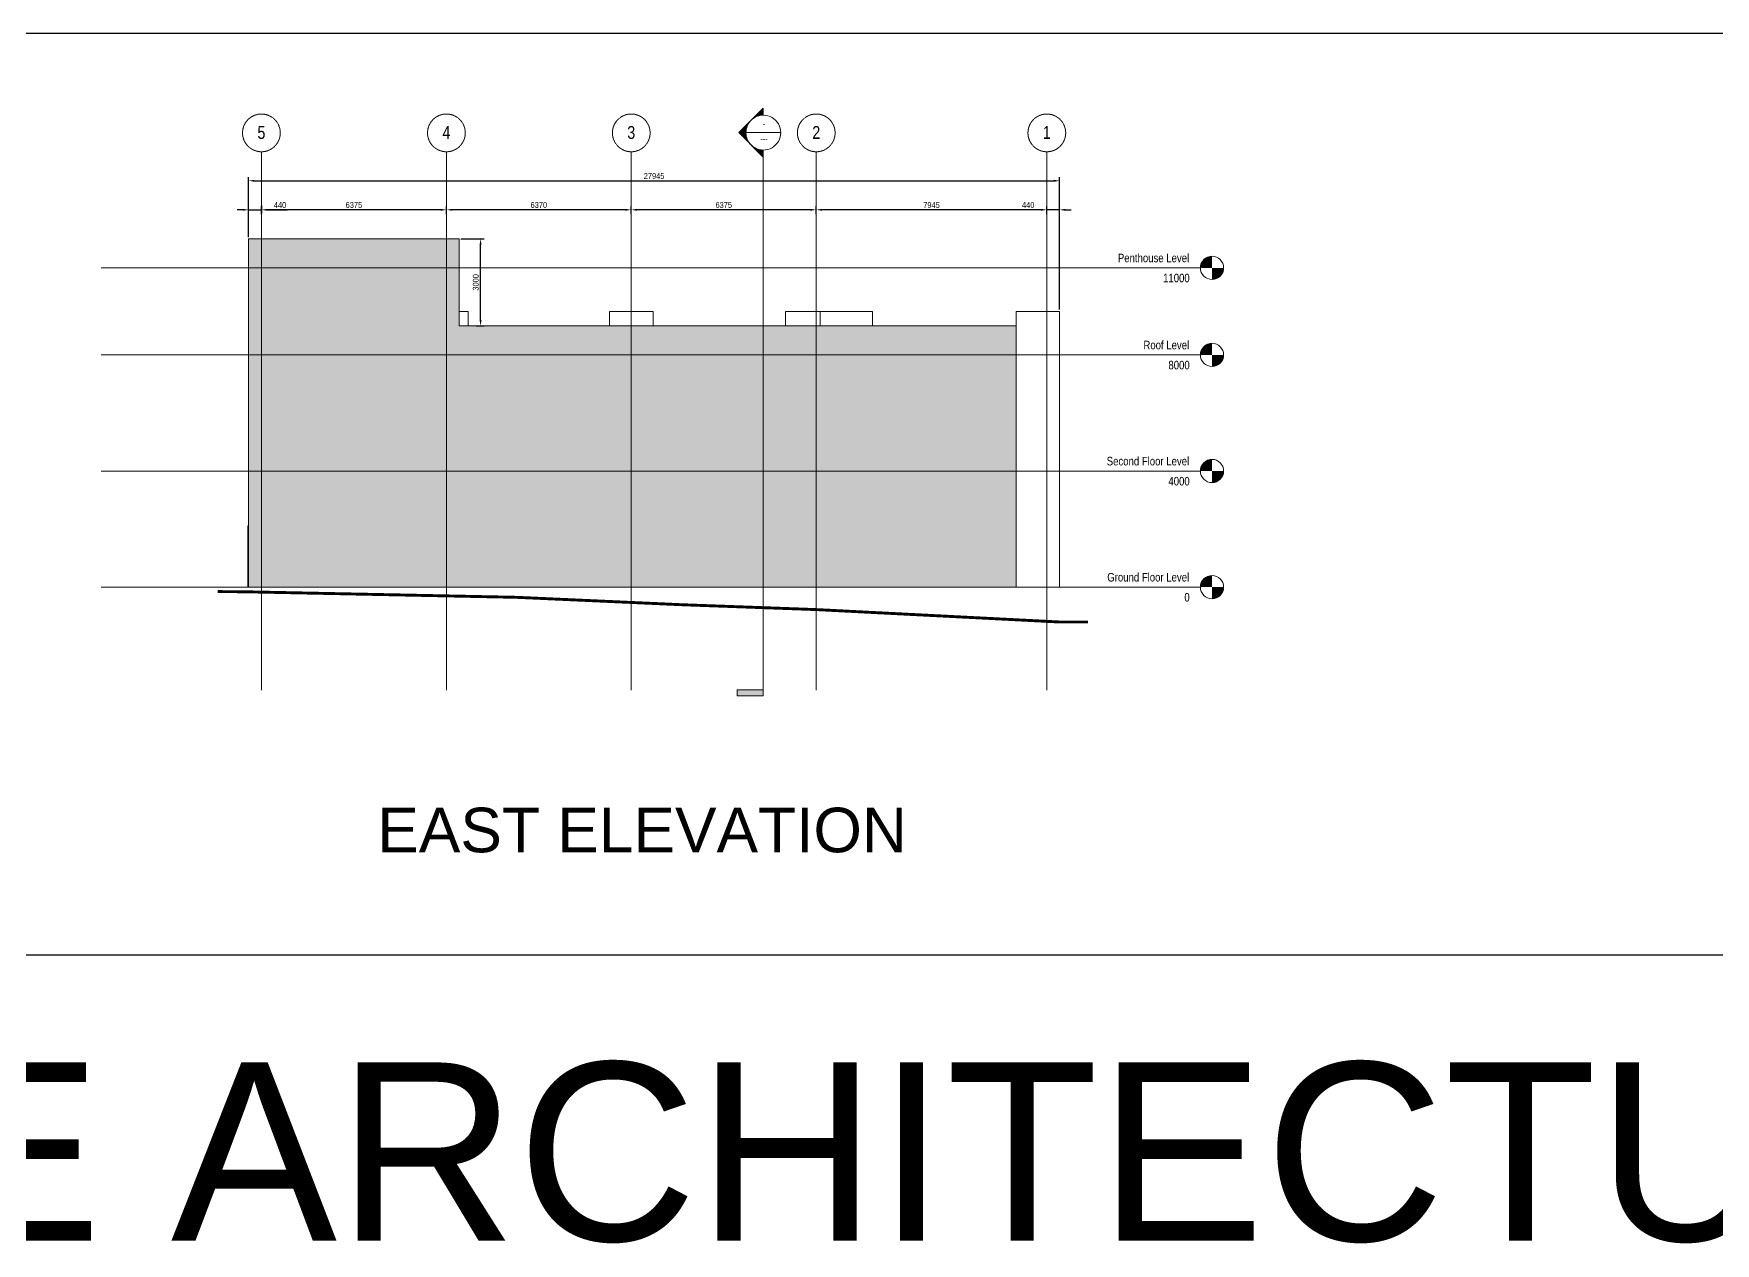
# Model space of a CAD drawing. Header units: millimetres. Extents: x -31954 to 493870, y 99509 to 604061.
# Drawn here: x 167241 to 225193, y 99509 to 141187 of the extents above; entities that cross this region are included whole.
import ezdxf

# ---------------------------------------------------------------- set-up
doc = ezdxf.new("R2010")
doc.units = ezdxf.units.MM
doc.header["$LTSCALE"] = 10
doc.header["$PDMODE"] = 3
doc.header["$PDSIZE"] = 25
doc.linetypes.add('Center', pattern=[2, 1.25, -0.25, 0.25, -0.25])
for name, color, linetype, lineweight in [('A-ANNOTATIONS', 1, 'Continuous', 9), ('A-DOOR', 1, 'Continuous', 18), ('A-FLOR-LEVL', 6, 'Continuous', 9), ('A-HATCH', 9, 'Continuous', 0), ('A-WALL', 2, 'Continuous', 18), ('C-TOPO', 2, 'Continuous', 9), ('S-GRID', 6, 'Center', 9)]:
    doc.layers.add(name, color=color, linetype=linetype, lineweight=lineweight)
doc.styles.add('Dimension Text', font='arial.ttf', dxfattribs={"width": 0.8})
doc.styles.add('Revit_Arial', font='arial.ttf')
doc.styles.get("Standard").update_dxf_attribs({"font": 'arial.ttf', "width": 0.8})
doc.dimstyles.new('DIM 100', dxfattribs={"dimscale": 100, "dimtxt": 2, "dimasz": 2, "dimexe": 1.25, "dimexo": 0.625, "dimtad": 1, "dimdec": 0, "dimdsep": 46, "dimtxsty": 'Dimension Text', "dimcen": 2.5, "dimadec": 0, "dimazin": 0, "dimtfac": 1, "dimtdec": 0, "dimtmove": 0, "dimatfit": 3, "dimfxl": 1, "dimarcsym": 0})

# ---------------------------------------------------------------- blocks, each defined once
blk = doc.blocks.new('M_Single-Flush - 0915 x 2032mm-435924-North Elevation')
at = {"layer": 'A-DOOR'}
for p, q in [((-9540.781038619753, 0), (-9540.781038619753, 2108)), ((-9540.781038619753, 2108), (-9515.781038619758, 2108)), ((-9515.781038619758, 0), (-9540.781038619753, 0))]:
    blk.add_line(p, q, dxfattribs=at)
blk = doc.blocks.new('Level - M_Level Head - Circle-11120-North Elevation')
at = {"layer": 'A-FLOR-LEVL'}
h = blk.add_hatch(color=256, dxfattribs=at)
edge = h.paths.add_edge_path(flags=0)
edge.add_line((23681.41393072434, 1.2882e-12), (23281.41393072434, 1.2882e-12))
edge.add_arc((23681.41393072434, -8.65e-14), 399.9999999999994, 90.00000000000028, 180.0000000000003, ccw=False)
edge.add_line((23681.41393072434, 399.9999999999997), (23681.41393072434, 1.307398633798584e-12))
h = blk.add_hatch(color=256, dxfattribs=at)
edge = h.paths.add_edge_path(flags=0)
edge.add_line((23681.41393072434, -399.9999999999997), (23681.41393072434, -2.614797267597169e-12))
edge.add_line((23681.41393072434, -2.5908e-12), (24081.41393072434, -2.5908e-12))
edge.add_arc((23681.41393072434, -1.586e-13), 399.9999999999991, 269.99999999999994, 359.9999999999998, ccw=False)
blk.add_circle((23681.41393072434, 0), 400, dxfattribs=at)
blk = doc.blocks.new('Grid - M_Grid Head - Circle-10837-North Elevation')
at = {"layer": 'S-GRID'}
blk.add_circle((17989.21896137957, 15649.9999999999), 650, dxfattribs=at)
blk = doc.blocks.new('*D297')
at = {"layer": 'A-ANNOTATIONS', "lineweight": -2, "transparency": 16777216}
for p, q in [((174449.8494861792, 135117.4977183568), (174249.8494861792, 135117.4977183568)), ((174649.8494861792, 134180.4731462495), (174649.8494861792, 135242.4977183568)), ((174649.8494861792, 135117.4977183568), (175089.8494861784, 135117.4977183568)), ((175089.8494861784, 135267.1297414798), (175089.8494861784, 134992.4977183568)), ((175289.8494861784, 135117.4977183568), (175974.2492133271, 135117.4977183568))]:
    blk.add_line(p, q, dxfattribs=at)
at = {"layer": 'A-ANNOTATIONS', "transparency": 16777216}
for points in [[(174449.8494861792, 135150.8310516901), (174449.8494861792, 135084.1643850234), (174649.8494861792, 135117.4977183568)], [(175289.8494861784, 135150.8310516901), (175289.8494861784, 135084.1643850234), (175089.8494861784, 135117.4977183568)]]:
    blk.add_solid(points, dxfattribs=at)
at = {"layer": 'Defpoints', "color": 0, "transparency": 16777216}
for p in [(175089.8494861784, 135329.6297414798), (175089.8494861784, 135117.4977183568), (174649.8494861792, 134117.9731462495)]:
    blk.add_point(p, dxfattribs=at)
at = {"layer": 'A-ANNOTATIONS', "transparency": 16777216, "insert": (175732.0493497527, 135282.1123159011), "char_height": 200, "attachment_point": 5, "style": 'Dimension Text'}
blk.add_mtext('440', dxfattribs=at)
blk = doc.blocks.new('*D298')
at = {"layer": 'A-ANNOTATIONS', "lineweight": -2, "transparency": 16777216}
for p, q in [((175089.8494861784, 134967.8656952337), (175089.8494861784, 135242.4977183568)), ((181264.8494861784, 135117.4977183568), (175289.8494861784, 135117.4977183568)), ((181464.8494861784, 134967.8656952337), (181464.8494861784, 135242.4977183568))]:
    blk.add_line(p, q, dxfattribs=at)
at = {"layer": 'A-ANNOTATIONS', "transparency": 16777216}
for points in [[(175289.8494861784, 135150.8310516901), (175289.8494861784, 135084.1643850234), (175089.8494861784, 135117.4977183568)], [(181264.8494861784, 135150.8310516901), (181264.8494861784, 135084.1643850234), (181464.8494861784, 135117.4977183568)]]:
    blk.add_solid(points, dxfattribs=at)
at = {"layer": 'Defpoints', "color": 0, "transparency": 16777216}
for p in [(175089.8494861784, 135117.4977183568), (175089.8494861784, 134905.3656952337), (181464.8494861784, 134905.3656952337)]:
    blk.add_point(p, dxfattribs=at)
at = {"layer": 'A-ANNOTATIONS', "transparency": 16777216, "insert": (178277.3494861784, 135282.1805287251), "char_height": 200, "attachment_point": 5, "style": 'Dimension Text'}
blk.add_mtext('6375', dxfattribs=at)
blk = doc.blocks.new('*D299')
at = {"layer": 'A-ANNOTATIONS', "lineweight": -2, "transparency": 16777216}
for p, q in [((181464.8494861784, 134967.8656952337), (181464.8494861784, 135242.4977183568)), ((187634.8494861784, 135117.4977183568), (181664.8494861784, 135117.4977183568)), ((187834.8494861784, 134967.8656952337), (187834.8494861784, 135242.4977183568))]:
    blk.add_line(p, q, dxfattribs=at)
at = {"layer": 'A-ANNOTATIONS', "transparency": 16777216}
for points in [[(181664.8494861784, 135150.8310516901), (181664.8494861784, 135084.1643850234), (181464.8494861784, 135117.4977183568)], [(187634.8494861784, 135150.8310516901), (187634.8494861784, 135084.1643850234), (187834.8494861784, 135117.4977183568)]]:
    blk.add_solid(points, dxfattribs=at)
at = {"layer": 'Defpoints', "color": 0, "transparency": 16777216}
for p in [(181464.8494861784, 135117.4977183568), (181464.8494861784, 134905.3656952337), (187834.8494861784, 134905.3656952337)]:
    blk.add_point(p, dxfattribs=at)
at = {"layer": 'A-ANNOTATIONS', "transparency": 16777216, "insert": (184649.8494861784, 135282.1805287251), "char_height": 200, "attachment_point": 5, "style": 'Dimension Text'}
blk.add_mtext('6370', dxfattribs=at)
blk = doc.blocks.new('*D300')
at = {"layer": 'A-ANNOTATIONS', "lineweight": -2, "transparency": 16777216}
for p, q in [((187834.8494861784, 134967.8656952337), (187834.8494861784, 135242.4977183568)), ((194009.8494861784, 135117.4977183568), (188034.8494861784, 135117.4977183568)), ((194209.8494861784, 134967.8656952337), (194209.8494861784, 135242.4977183568))]:
    blk.add_line(p, q, dxfattribs=at)
at = {"layer": 'A-ANNOTATIONS', "transparency": 16777216}
for points in [[(188034.8494861784, 135150.8310516901), (188034.8494861784, 135084.1643850234), (187834.8494861784, 135117.4977183568)], [(194009.8494861784, 135150.8310516901), (194009.8494861784, 135084.1643850234), (194209.8494861784, 135117.4977183568)]]:
    blk.add_solid(points, dxfattribs=at)
at = {"layer": 'Defpoints', "color": 0, "transparency": 16777216}
for p in [(187834.8494861784, 135117.4977183568), (187834.8494861784, 134905.3656952337), (194209.8494861784, 134905.3656952337)]:
    blk.add_point(p, dxfattribs=at)
at = {"layer": 'A-ANNOTATIONS', "transparency": 16777216, "insert": (191022.3494861784, 135282.1805287251), "char_height": 200, "attachment_point": 5, "style": 'Dimension Text'}
blk.add_mtext('6375', dxfattribs=at)
blk = doc.blocks.new('*D301')
at = {"layer": 'A-ANNOTATIONS', "lineweight": -2, "transparency": 16777216}
for p, q in [((194209.8494861784, 134967.8656952337), (194209.8494861784, 135242.4977183568)), ((201954.8494861788, 135117.4977183568), (194409.8494861784, 135117.4977183568)), ((202154.8494861788, 134967.8656952337), (202154.8494861788, 135242.4977183568))]:
    blk.add_line(p, q, dxfattribs=at)
at = {"layer": 'A-ANNOTATIONS', "transparency": 16777216}
for points in [[(194409.8494861784, 135150.8310516901), (194409.8494861784, 135084.1643850234), (194209.8494861784, 135117.4977183568)], [(201954.8494861788, 135150.8310516901), (201954.8494861788, 135084.1643850234), (202154.8494861788, 135117.4977183568)]]:
    blk.add_solid(points, dxfattribs=at)
at = {"layer": 'Defpoints', "color": 0, "transparency": 16777216}
for p in [(194209.8494861784, 135117.4977183568), (194209.8494861784, 134905.3656952337), (202154.8494861788, 134905.3656952337)]:
    blk.add_point(p, dxfattribs=at)
at = {"layer": 'A-ANNOTATIONS', "transparency": 16777216, "insert": (198182.3494861786, 135282.1123159011), "char_height": 200, "attachment_point": 5, "style": 'Dimension Text'}
blk.add_mtext('7945', dxfattribs=at)
blk = doc.blocks.new('*D302')
at = {"layer": 'A-ANNOTATIONS', "lineweight": -2, "transparency": 16777216}
for p, q in [((201954.8494861788, 135117.4977183568), (201270.4497590301, 135117.4977183568)), ((202154.8494861788, 134967.8656952337), (202154.8494861788, 135242.4977183568)), ((202594.8494861791, 135117.4977183568), (202154.8494861788, 135117.4977183568)), ((202594.8494861791, 131680.4731462495), (202594.8494861791, 135242.4977183568)), ((202794.8494861791, 135117.4977183568), (202994.8494861791, 135117.4977183568))]:
    blk.add_line(p, q, dxfattribs=at)
at = {"layer": 'A-ANNOTATIONS', "transparency": 16777216}
for points in [[(201954.8494861788, 135150.8310516901), (201954.8494861788, 135084.1643850234), (202154.8494861788, 135117.4977183568)], [(202794.8494861791, 135150.8310516901), (202794.8494861791, 135084.1643850234), (202594.8494861791, 135117.4977183568)]]:
    blk.add_solid(points, dxfattribs=at)
at = {"layer": 'Defpoints', "color": 0, "transparency": 16777216}
for p in [(202154.8494861788, 135117.4977183568), (202154.8494861788, 134905.3656952337), (202594.8494861791, 131617.9731462495)]:
    blk.add_point(p, dxfattribs=at)
at = {"layer": 'A-ANNOTATIONS', "transparency": 16777216, "insert": (201512.6496226044, 135282.1123159011), "char_height": 200, "attachment_point": 5, "style": 'Dimension Text'}
blk.add_mtext('440', dxfattribs=at)
blk = doc.blocks.new('*D303')
at = {"layer": 'A-ANNOTATIONS', "lineweight": -2, "transparency": 16777216}
for p, q in [((174649.8494861792, 134180.4731462495), (174649.8494861792, 136242.4977183568)), ((202594.8494861791, 131680.4731462495), (202594.8494861791, 136242.4977183568)), ((174849.8494861792, 136117.4977183568), (202394.8494861791, 136117.4977183568))]:
    blk.add_line(p, q, dxfattribs=at)
at = {"layer": 'A-ANNOTATIONS', "transparency": 16777216}
for points in [[(174849.8494861792, 136150.8310516901), (174849.8494861792, 136084.1643850234), (174649.8494861792, 136117.4977183568)], [(202394.8494861791, 136150.8310516901), (202394.8494861791, 136084.1643850234), (202594.8494861791, 136117.4977183568)]]:
    blk.add_solid(points, dxfattribs=at)
at = {"layer": 'Defpoints', "color": 0, "transparency": 16777216}
for p in [(202594.8494861791, 136117.4977183568), (174649.8494861792, 134117.9731462495), (202594.8494861791, 131617.9731462495)]:
    blk.add_point(p, dxfattribs=at)
at = {"layer": 'A-ANNOTATIONS', "transparency": 16777216, "insert": (188622.3494861791, 136282.1123159011), "char_height": 200, "attachment_point": 5, "style": 'Dimension Text'}
blk.add_mtext('27945', dxfattribs=at)
blk = doc.blocks.new('*D304')
at = {"layer": 'A-ANNOTATIONS', "lineweight": -2, "transparency": 16777216}
for p, q in [((181967.3494861793, 134117.9731462495), (182766.9401215822, 134117.9731462495)), ((182641.9401215822, 131317.9731462495), (182641.9401215822, 133917.9731462495)), ((182492.3080984593, 131117.9731462495), (182766.9401215822, 131117.9731462495))]:
    blk.add_line(p, q, dxfattribs=at)
at = {"layer": 'A-ANNOTATIONS', "transparency": 16777216}
for points in [[(182608.6067882489, 133917.9731462495), (182675.2734549156, 133917.9731462495), (182641.9401215822, 134117.9731462495)], [(182608.6067882489, 131317.9731462495), (182675.2734549156, 131317.9731462495), (182641.9401215822, 131117.9731462495)]]:
    blk.add_solid(points, dxfattribs=at)
at = {"layer": 'Defpoints', "color": 0, "transparency": 16777216}
for p in [(181904.8494861793, 134117.9731462495), (182641.9401215822, 134117.9731462495), (182429.8080984593, 131117.9731462495)]:
    blk.add_point(p, dxfattribs=at)
at = {"layer": 'A-ANNOTATIONS', "transparency": 16777216, "insert": (182477.2573112139, 132617.9731462495), "char_height": 200, "attachment_point": 5, "rotation": 90, "style": 'Dimension Text'}
blk.add_mtext('3000', dxfattribs=at)
blk = doc.blocks.new('Section - M_Section Tail - Filled-14299-North Elevation')
at = {"layer": 'A-ANNOTATIONS'}
blk.add_hatch(color=256, dxfattribs=at).paths.add_polyline_path([(7320.199064748357, -3540.0697398626), (8220.199064748356, -3540.069739862608), (8220.199064748354, -3740.069739862608), (7320.199064748354, -3740.0697398626)], flags=0)
at = {"layer": 'A-ANNOTATIONS', "lineweight": 18}
for p, q in [((7320.199064748357, -3540.0697398626), (7320.199064748354, -3740.0697398626)), ((8220.199064748356, -3540.069739862608), (7320.199064748357, -3540.0697398626)), ((7320.199064748354, -3740.0697398626), (8220.199064748354, -3740.069739862608)), ((8220.199064748354, -3740.069739862608), (8220.199064748356, -3540.069739862608))]:
    blk.add_line(p, q, dxfattribs=at)
blk = doc.blocks.new('Section - M_Section Head - Filled-1732-North Elevation')
at = {"layer": 'A-ANNOTATIONS'}
h = blk.add_hatch(color=256, dxfattribs=at)
edge = h.paths.add_edge_path(flags=0)
edge.add_line((8220.199064748353, 16507.08977795799), (7795.93499603643, 16082.82570924607))
edge.add_arc((8220.19906474836, 15658.56164053414), 599.9999999999985, 90.00000000000051, 135.0000000000004, ccw=False)
edge.add_line((8220.199064748354, 16258.56164053414), (8220.199064748353, 16507.08977795799))
h = blk.add_hatch(color=256, dxfattribs=at)
edge = h.paths.add_edge_path(flags=0)
edge.add_line((7371.670927324508, 15658.56164053414), (7620.199064748361, 15658.56164053414))
edge.add_arc((8220.19906474836, 15658.56164053414), 600.0000000000002, 135.0000000000009, 180.0000000000004, ccw=False)
edge.add_line((7795.934996036428, 16082.82570924607), (7371.670927324508, 15658.56164053414))
h = blk.add_hatch(color=256, dxfattribs=at)
edge = h.paths.add_edge_path(flags=0)
edge.add_line((7371.670927324508, 15658.56164053414), (7795.93499603643, 15234.29757182221))
edge.add_arc((8220.19906474836, 15658.56164053414), 599.9999999999992, 180, 224.9999999999996, ccw=False)
edge.add_line((7620.199064748361, 15658.56164053414), (7371.670927324508, 15658.56164053414))
h = blk.add_hatch(color=256, dxfattribs=at)
edge = h.paths.add_edge_path(flags=0)
edge.add_line((8220.199064748356, 14810.03350311029), (8220.199064748356, 15058.56164053414))
edge.add_arc((8220.19906474836, 15658.56164053414), 599.999999999999, 225, 269.99999999999966, ccw=False)
edge.add_line((7795.934996036432, 15234.29757182221), (8220.199064748356, 14810.03350311029))
at = {"layer": 'A-ANNOTATIONS', "lineweight": 18}
for p, q in [((7371.6709273245, 15658.56164053415), (8220.199064748365, 16507.08977795799)), ((7795.93499603643, 16082.82570924607), (8220.199064748353, 16507.08977795799)), ((8220.199064748364, 16258.56164053414), (8220.199064748365, 16507.08977795799)), ((8220.199064748353, 16507.08977795799), (8220.199064748354, 16258.56164053414)), ((7371.670927324508, 15658.56164053414), (7795.934996036428, 16082.82570924607)), ((7371.6709273245, 15658.56164053415), (8220.199064748356, 14810.03350311029)), ((7620.199064748361, 15658.56164053414), (7371.670927324508, 15658.56164053414)), ((7371.670927324508, 15658.56164053414), (7620.199064748361, 15658.56164053414)), ((7795.93499603643, 15234.29757182221), (7371.670927324508, 15658.56164053414)), ((8220.199064748356, 14810.03350311029), (7795.934996036432, 15234.29757182221)), ((8220.199064748358, 15058.56164053414), (8220.199064748356, 14810.03350311029)), ((8220.199064748356, 15058.56164053414), (8220.199064748356, 14810.03350311029))]:
    blk.add_line(p, q, dxfattribs=at)
for centre, radius, start, end in [((8220.19906474836, 15658.56164053414), 599.9999999999992, 89.99999999999984, 269.9999999999993), ((8220.19906474836, 15658.56164053414), 599.9999999999985, 90.0000000000001, 135), ((8220.199064748358, 15658.56164053414), 600, 269.9999999999997, 89.99999999999984), ((8220.19906474836, 15658.56164053414), 600.0000000000002, 135.0000000000005, 180), ((8220.19906474836, 15658.56164053414), 599.9999999999992, 179.9999999999996, 224.9999999999992), ((8220.19906474836, 15658.56164053414), 599.999999999999, 224.9999999999996, 269.9999999999993)]:
    blk.add_arc(centre, radius, start, end, dxfattribs=at)

msp = doc.modelspace()

# ---------------------------------------------------------------- hatches: boundary and pattern name
at = {"layer": 'A-HATCH'}
h = msp.add_hatch(dxfattribs=at)
h.set_pattern_fill('FP_3', color=256, style=0, pattern_type=2)
h.set_pattern_definition([(180, (181754.8495247992, 122117.9731462495), (-9.8e-15, -80), []), (270, (181754.8495247992, 122117.9731462495), (120, -79.99999999999999), [80, -80])])
h.paths.add_polyline_path([(175900.2282591471, 122117.9731462495), (181754.8494861794, 122117.9731462495), (181754.8494861794, 131117.9731462495), (181904.8494861793, 131117.9731462495), (181904.8494861793, 134117.9731462495), (174649.8494861793, 134117.9731462495), (174649.8494861793, 122117.9731462495)], flags=0)
h = msp.add_hatch(dxfattribs=at)
h.set_pattern_fill('FP_2', color=256, style=0, pattern_type=2)
h.set_pattern_definition([(180, (201094.8495247992, 122117.9731462495), (-9.8e-15, -80), []), (270, (201094.8495247992, 122117.9731462495), (120, -79.99999999999999), [80, -80])])
h.paths.add_polyline_path([(194437.853228285, 122117.9731462495), (201094.8494861794, 122117.9731462495), (201094.8494861794, 131117.9731462495), (181754.8494861794, 131117.9731462495), (181754.8494861794, 122117.9731462495), (193908.2068005954, 122117.9731462495)], flags=0)

# ---------------------------------------------------------------- linework, layer by layer
at = {"layer": 'A-ANNOTATIONS', "lineweight": 18}
msp.add_line((191785.8295895475, 137776.5347867836), (192985.8295895475, 137776.5347867836), dxfattribs=at)
at = {"layer": 'A-ANNOTATIONS'}
msp.add_line((192385.8295895475, 137176.5347867837), (192385.8295895475, 118577.9034063869), dxfattribs=at)
at = {"layer": 'A-WALL'}
for p, q in [((181904.8494861793, 134117.9731462495), (174649.8494861793, 134117.9731462495)), ((174649.8494861793, 134117.9731462495), (174649.8494861793, 122117.9731462495)), ((181904.8494861793, 131117.9731462495), (181904.8494861793, 134117.9731462495)), ((182214.8494861796, 131617.9731462495), (181904.8494861793, 131617.9731462495)), ((182214.8494861796, 131117.9731462495), (182214.8494861796, 131617.9731462495)), ((188584.8494861796, 131617.9731462495), (187084.8494861795, 131617.9731462495)), ((187084.8494861795, 131617.9731462495), (187084.8494861795, 131117.9731462495)), ((188584.8494861796, 131117.9731462495), (188584.8494861796, 131617.9731462495)), ((193149.8494861796, 131617.9731462495), (193149.8494861796, 131117.9731462495)), ((196149.8494861794, 131617.9731462495), (193149.8494861796, 131617.9731462495)), ((194349.8494861794, 131617.9731462495), (194349.8494861794, 131117.9731462495)), ((196149.8494861794, 131117.9731462495), (196149.8494861794, 131617.9731462495)), ((202594.8494861794, 131617.9731462495), (201094.8494861794, 131617.9731462495)), ((201094.8494861794, 131617.9731462495), (201094.8494861794, 122117.9731462495)), ((202594.8494861794, 131617.9731462495), (202594.8494861794, 122117.9731462495)), ((201094.8494861794, 131117.9731462495), (181904.8494861793, 131117.9731462495)), ((174649.8494861793, 122117.9731462495), (202594.8494861794, 122117.9731462495))]:
    msp.add_line(p, q, dxfattribs=at)
at = {"layer": 'S-GRID'}
for p, q in [((175089.8494861784, 118567.9731462495), (175089.8494861784, 137117.9731462494)), ((181464.8494861784, 118567.9731462495), (181464.8494861784, 137117.9731462494)), ((187834.8494861784, 118567.9731462495), (187834.8494861784, 137117.9731462494)), ((194209.8494861784, 118567.9731462495), (194209.8494861784, 137117.9731462494)), ((202154.8494861788, 118567.9731462495), (202154.8494861788, 137117.9731462494))]:
    msp.add_line(p, q, dxfattribs=at)

# ---------------------------------------------------------------- block references
at = {"layer": 'A-ANNOTATIONS', "lineweight": 18}
for name in ['Section - M_Section Head - Filled-1732-North Elevation', 'Section - M_Section Tail - Filled-14299-North Elevation']:
    msp.add_blockref(name, (184165.6305247991, 122117.9731462495), dxfattribs=at)
at = {"layer": 'A-DOOR'}
msp.add_blockref('M_Single-Flush - 0915 x 2032mm-435924-North Elevation', (184165.6305247991, 122117.9731462495), dxfattribs=at)
at = {"layer": 'A-FLOR-LEVL'}
for p in [(184165.6305247991, 133117.9731462495), (184165.6305247991, 130117.9731462495), (184165.6305247991, 126117.9731462495), (184165.6305247991, 122117.9731462495)]:
    msp.add_blockref('Level - M_Level Head - Circle-11120-North Elevation', p, dxfattribs=at)
at = {"layer": 'S-GRID'}
for p in [(157100.6305247988, 122117.9731462495), (163475.6305247988, 122117.9731462495), (169845.6305247988, 122117.9731462495), (176220.6305247988, 122117.9731462495), (184165.6305247991, 122117.9731462495)]:
    msp.add_blockref('Grid - M_Grid Head - Circle-10837-North Elevation', p, dxfattribs=at)

# ---------------------------------------------------------------- texts
at = {"layer": 'A-ANNOTATIONS', "char_height": 196.706586826347, "attachment_point": 2, "line_spacing_factor": 0.9385317878468564}
for s, insert, width in [('\\fArial|b0|i0|c0|p34|;-', (192410.5716472142, 138167.3585913607), 107.9929138507971), ('\\fArial|b0|i0|c0|p34|;---', (192410.5716472142, 137668.4601212864), 323.9787415523912)]:
    msp.add_mtext(s, dxfattribs=dict(at, insert=insert, width=width))
at = {"layer": 'A-FLOR-LEVL', "char_height": 295.0598802395206, "attachment_point": 3, "line_spacing_factor": 0.9385317878468562, "bg_fill": 3, "box_fill_scale": 1.25, "bg_fill_color": 0, "bg_fill_transparency": 0}
for s, insert, width in [('\\fArial|b0|i0|c0|p34|;Penthouse Level', (207059.798363008, 133606.6035503583), 3664.439326837906), ('\\fArial|b0|i0|c0|p34|;Roof Level', (207059.798363008, 130606.6035503583), 2350.568644818421)]:
    msp.add_mtext(s, dxfattribs=dict(at, insert=insert, width=width))
at = {"layer": 'Defpoints', "style": 'Revit_Arial'}
for s, height, p in [('EAST ELEVATION', 1536.770209580837, (179081.799201127, 112982.4378718433)), ('REFERENCE ARCHITECTURAL ELEVATIONS AND SECTIONS', 6147.080838323351, (116628.145570793, 99596.63321558692))]:
    msp.add_text(s, height=height, dxfattribs=at).set_placement(p)

# ---------------------------------------------------------------- dimensions: what is measured, and where the dimension line sits
at = {"layer": 'A-ANNOTATIONS'}
for base, p1, p2, picture, middle in [((202594.8494861791, 136117.4977183568), (174649.8494861792, 134117.9731462495), (202594.8494861791, 131617.9731462495), '*D303', (188622.3494861791, 136282.1123159011)), ((175089.8494861784, 135117.4977183568), (174649.8494861792, 134117.9731462495), (175089.8494861784, 135329.6297414798), '*D297', (175732.0493497527, 135282.1123159011)), ((175089.8494861784, 135117.4977183568), (181464.8494861784, 134905.3656952337), (175089.8494861784, 134905.3656952337), '*D298', (178277.3494861784, 135282.1805287251)), ((181464.8494861784, 135117.4977183568), (187834.8494861784, 134905.3656952337), (181464.8494861784, 134905.3656952337), '*D299', (184649.8494861784, 135282.1805287251)), ((187834.8494861784, 135117.4977183568), (194209.8494861784, 134905.3656952337), (187834.8494861784, 134905.3656952337), '*D300', (191022.3494861784, 135282.1805287251)), ((194209.8494861784, 135117.4977183568), (202154.8494861788, 134905.3656952337), (194209.8494861784, 134905.3656952337), '*D301', (198182.3494861786, 135282.1123159011)), ((202154.8494861788, 135117.4977183568), (202594.8494861791, 131617.9731462495), (202154.8494861788, 134905.3656952337), '*D302', (201512.6496226044, 135282.1123159011))]:
    dim = msp.add_linear_dim(base=base, p1=p1, p2=p2, dimstyle='DIM 100', dxfattribs=at)
    dim.commit()
    dim.dimension.update_dxf_attribs({"geometry": picture, "text_midpoint": middle})
dim = msp.add_linear_dim(base=(182641.9401215822, 134117.9731462495), p1=(182429.8080984593, 131117.9731462495), p2=(181904.8494861793, 134117.9731462495), angle=90, dimstyle='DIM 100', dxfattribs=at)
dim.commit()
dim.dimension.update_dxf_attribs({"geometry": '*D304', "text_midpoint": (182477.2573112139, 132617.9731462495)})

# ---------------------------------------------------------------- next in the draw order: texts
at = {"layer": 'A-FLOR-LEVL', "char_height": 295.0598802395206, "attachment_point": 3, "line_spacing_factor": 0.9385317878468562, "bg_fill": 3, "box_fill_scale": 1.25, "bg_fill_color": 0, "bg_fill_transparency": 0}
for s, insert, width in [('\\fArial|b0|i0|c0|p34|;11000', (207078.5713038848, 132915.3874186292), 1367.865367581929), ('\\fArial|b0|i0|c0|p34|;8000', (207078.5713038847, 129915.3874186292), 1094.292294065543), ('\\fArial|b0|i0|c0|p34|;Second Floor Level', (207059.7983630081, 126606.6035503583), 4233.183348095654), ('\\fArial|b0|i0|c0|p34|;Ground Floor Level', (207059.7983630077, 122606.6035503583), 4204.386182462353)]:
    msp.add_mtext(s, dxfattribs=dict(at, insert=insert, width=width))
at = {"layer": 'S-GRID', "char_height": 442.5898203592808, "width": 410.3596102745788, "attachment_point": 2, "line_spacing_factor": 0.9385317878468562, "bg_fill": 3, "box_fill_scale": 1.25, "bg_fill_color": 0, "bg_fill_transparency": 0}
for s, insert in [('\\fArial|b0|i0|c0|p34|;5', (175089.7274166615, 138003.7526794703)), ('\\fArial|b0|i0|c0|p34|;4', (181464.7274166615, 138003.7526794703)), ('\\fArial|b0|i0|c0|p34|;3', (187834.7274166613, 138003.7526794703)), ('\\fArial|b0|i0|c0|p34|;2', (194209.7274166613, 138003.7526794703)), ('\\fArial|b0|i0|c0|p34|;1', (202154.7274166617, 138003.7526794703))]:
    msp.add_mtext(s, dxfattribs=dict(at, insert=insert))

# ---------------------------------------------------------------- next in the draw order: linework, layer by layer
at = {"layer": 'A-FLOR-LEVL', "linetype": 'Center'}
for p, q in [((169567.9852382857, 133117.9731462495), (207447.0444555237, 133117.9731462495)), ((169567.9852382857, 130117.9731462495), (207447.0444555237, 130117.9731462495))]:
    msp.add_line(p, q, dxfattribs=at)
at = {"layer": 'C-TOPO', "const_width": 100}
msp.add_lwpolyline([(173582.1846234906, 121964.5636007391), (174490.2859402546, 121958.4749230967), (183892.8499157026, 121766.5532120782), (189589.849486179, 121511.3474162307), (194209.8494861778, 121344.1897969565), (202569.8494861794, 120917.9731462495), (203574.7968479911, 120917.9731462495)], dxfattribs=at)

# ---------------------------------------------------------------- next in the draw order: texts
at = {"layer": 'A-FLOR-LEVL', "char_height": 295.0598802395206, "attachment_point": 3, "line_spacing_factor": 0.9385317878468562, "bg_fill": 3, "box_fill_scale": 1.25, "bg_fill_color": 0, "bg_fill_transparency": 0}
for s, insert, width in [('\\fArial|b0|i0|c0|p34|;4000', (207078.571303885, 125915.3874186292), 1094.292294065543), ('\\fArial|b0|i0|c0|p34|;0', (207078.5713038847, 121915.3874186292), 273.5730735163859)]:
    msp.add_mtext(s, dxfattribs=dict(at, insert=insert, width=width))

# ---------------------------------------------------------------- next in the draw order: linework, layer by layer
at = {"layer": 'A-FLOR-LEVL', "linetype": 'Center'}
for p, q in [((169567.9852382857, 126117.9731462495), (207447.0444555238, 126117.9731462495)), ((169567.9852382857, 122117.9731462495), (207447.0444555235, 122117.9731462495))]:
    msp.add_line(p, q, dxfattribs=at)
at = {"layer": 'Defpoints'}
msp.add_lwpolyline([(109289.4849982905, 109446.4604272635), (439620.4236701775, 109446.4604272634), (439620.4236701775, 141187.1212025282), (109289.4849982905, 141187.1212025282)], close=True, dxfattribs=at)

doc.saveas('drawing.dxf')
